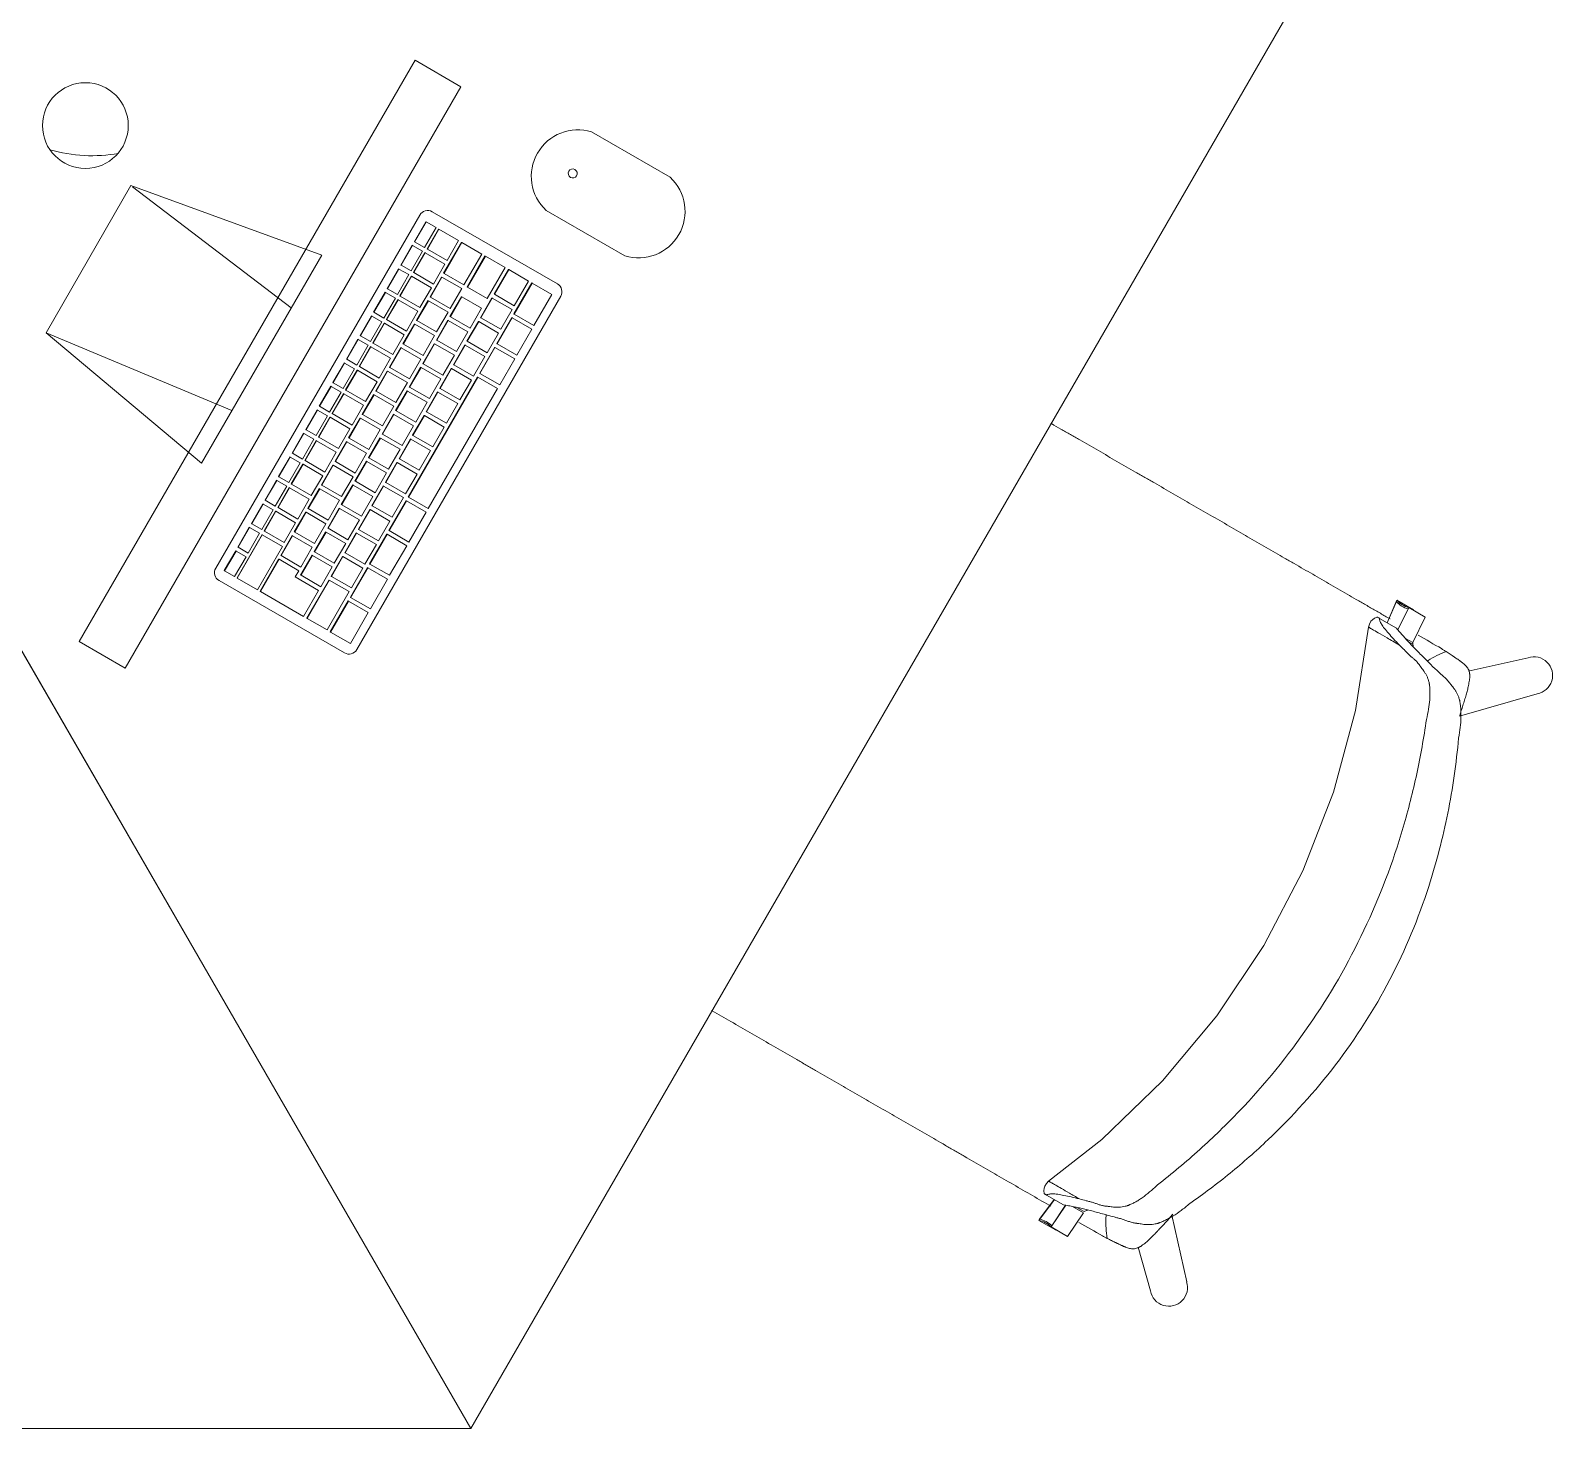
# Model space of a CAD drawing. Header units: millimetres. Extents: x 155927 to 295199, y -4084 to 97293.
# Drawn here: x 176494 to 177559, y 23214 to 24192 of the extents above; entities that cross this region are included whole.
import ezdxf

# ---------------------------------------------------------------- set-up
doc = ezdxf.new("R2010")
doc.units = ezdxf.units.MM
doc.header["$MEASUREMENT"] = 0
doc.layers.add('A-GENM', color=8, linetype='CONTINUOUS', lineweight=9)
doc.layers.add('I-FURN', color=8, linetype='CONTINUOUS', lineweight=9)

msp = doc.modelspace()

# ---------------------------------------------------------------- linework, layer by layer
at = {"layer": 'A-GENM'}
for p, q in [((176941.4, 24089.6), (176886.4, 24121.3)), ((176623.5, 23815.8), (176766.2, 24063.1)), ((176774.9, 24065.4), (176862.5, 24014.9)), ((176854.6, 24066.3), (176909.6, 24034.6)), ((176762.4, 24044.5), (176770.4, 24058.4)), ((176770.6, 24058.3), (176762.6, 24044.4)), ((176769.6, 24040.4), (176777.6, 24054.3)), ((176770.6, 24058.3), (176770.4, 24058.4)), ((176777.6, 24054.3), (176770.6, 24058.3)), ((176771.3, 24039.4), (176779.3, 24053.3)), ((176779.5, 24053.1), (176771.5, 24039.3)), ((176779.5, 24053.1), (176779.3, 24053.3)), ((176793.3, 24045.2), (176779.5, 24053.1)), ((176752.9, 24028.1), (176760.9, 24041.9)), ((176761.1, 24041.8), (176753.1, 24027.9)), ((176760.1, 24024), (176768.1, 24037.8)), ((176761.1, 24041.8), (176760.9, 24041.9)), ((176768.1, 24037.8), (176761.1, 24041.8)), ((176762.6, 24044.4), (176762.4, 24044.5)), ((176762.6, 24044.4), (176769.6, 24040.4)), ((176771.5, 24039.3), (176771.3, 24039.4)), ((176771.5, 24039.3), (176785.3, 24031.3)), ((176782.9, 24022.3), (176795.4, 24043.9)), ((176795.7, 24043.8), (176783.2, 24022.2)), ((176785.3, 24031.3), (176793.3, 24045.2)), ((176795.7, 24043.8), (176795.4, 24043.9)), ((176809.5, 24035.8), (176795.7, 24043.8)), ((176753.1, 24027.9), (176752.9, 24028.1)), ((176753.1, 24027.9), (176760.1, 24024)), ((176761.8, 24023), (176769.8, 24036.8)), ((176770, 24036.7), (176762, 24022.8)), ((176770, 24036.7), (176769.8, 24036.8)), ((176783.8, 24028.7), (176770, 24036.7)), ((176775.8, 24014.8), (176783.8, 24028.7)), ((176797, 24014.2), (176809.5, 24035.8)), ((176799.3, 24012.8), (176811.8, 24034.5)), ((176812.1, 24034.3), (176799.6, 24012.7)), ((176812.1, 24034.3), (176811.8, 24034.5)), ((176825.9, 24026.4), (176812.1, 24034.3)), ((176743.4, 24011.6), (176751.4, 24025.5)), ((176751.6, 24025.3), (176743.6, 24011.5)), ((176750.6, 24007.5), (176758.6, 24021.4)), ((176751.6, 24025.3), (176751.4, 24025.5)), ((176758.6, 24021.4), (176751.6, 24025.3)), ((176752.3, 24006.5), (176760.3, 24020.4)), ((176760.5, 24020.2), (176752.5, 24006.4)), ((176760.5, 24020.2), (176760.3, 24020.4)), ((176774.3, 24012.2), (176760.5, 24020.2)), ((176762, 24022.8), (176761.8, 24023)), ((176762, 24022.8), (176775.8, 24014.8)), ((176773.4, 24005.8), (176781.4, 24019.7)), ((176781.7, 24019.6), (176773.7, 24005.7)), ((176781.7, 24019.6), (176781.4, 24019.7)), ((176795.5, 24011.6), (176781.7, 24019.6)), ((176783.2, 24022.2), (176782.9, 24022.3)), ((176783.2, 24022.2), (176797, 24014.2)), ((176813.4, 24004.7), (176825.9, 24026.4)), ((176818.2, 24007.7), (176828.2, 24025)), ((176828.4, 24024.9), (176818.4, 24007.6)), ((176828.4, 24024.9), (176828.2, 24025)), ((176842.2, 24016.9), (176828.4, 24024.9)), ((176832.2, 23999.6), (176842.2, 24016.9)), ((176864.8, 24006.2), (176722.1, 23758.9)), ((176733.9, 23995.2), (176741.9, 24009)), ((176742.1, 24008.9), (176734.1, 23995)), ((176742.1, 24008.9), (176741.9, 24009)), ((176749.1, 24004.9), (176742.1, 24008.9)), ((176743.6, 24011.5), (176743.4, 24011.6)), ((176743.6, 24011.5), (176750.6, 24007.5)), ((176752.5, 24006.4), (176752.3, 24006.5)), ((176752.5, 24006.4), (176766.3, 23998.4)), ((176766.3, 23998.4), (176774.3, 24012.2)), ((176773.7, 24005.7), (176773.4, 24005.8)), ((176773.7, 24005.7), (176787.5, 23997.7)), ((176787.3, 23992), (176795.3, 24005.9)), ((176787.5, 23997.7), (176795.5, 24011.6)), ((176795.6, 24005.8), (176787.6, 23991.9)), ((176795.6, 24005.8), (176795.3, 24005.9)), ((176809.4, 23997.8), (176795.6, 24005.8)), ((176799.6, 24012.7), (176799.3, 24012.8)), ((176799.6, 24012.7), (176813.4, 24004.7)), ((176818.4, 24007.6), (176818.2, 24007.7)), ((176818.4, 24007.6), (176832.2, 23999.6)), ((176832.1, 23993.9), (176844.6, 24015.6)), ((176844.8, 24015.4), (176832.3, 23993.8)), ((176844.8, 24015.4), (176844.6, 24015.6)), ((176858.6, 24007.4), (176844.8, 24015.4)), ((176846.1, 23985.8), (176858.6, 24007.4)), ((176734.1, 23995), (176733.9, 23995.2)), ((176734.1, 23995), (176741.1, 23991)), ((176741.1, 23991), (176749.1, 24004.9)), ((176742.8, 23990.1), (176750.8, 24003.9)), ((176751, 24003.8), (176743, 23989.9)), ((176751, 24003.8), (176750.8, 24003.9)), ((176764.8, 23995.8), (176751, 24003.8)), ((176756.8, 23981.9), (176764.8, 23995.8)), ((176763.9, 23989.4), (176771.9, 24003.2)), ((176772.2, 24003.1), (176764.2, 23989.2)), ((176772.2, 24003.1), (176771.9, 24003.2)), ((176786, 23995.1), (176772.2, 24003.1)), ((176778, 23981.3), (176786, 23995.1)), ((176801.4, 23983.9), (176809.4, 23997.8)), ((176808.7, 23991.2), (176816.7, 24005.1)), ((176816.9, 24005), (176808.9, 23991.1)), ((176816.9, 24005), (176816.7, 24005.1)), ((176830.8, 23997), (176816.9, 24005)), ((176822.8, 23983.1), (176830.8, 23997)), ((176724.4, 23978.7), (176732.4, 23992.6)), ((176732.6, 23992.4), (176724.6, 23978.6)), ((176731.6, 23974.6), (176739.6, 23988.4)), ((176732.6, 23992.4), (176732.4, 23992.6)), ((176739.6, 23988.4), (176732.6, 23992.4)), ((176733.3, 23973.6), (176741.3, 23987.5)), ((176741.5, 23987.3), (176733.5, 23973.5)), ((176741.5, 23987.3), (176741.3, 23987.5)), ((176755.3, 23979.3), (176741.5, 23987.3)), ((176743, 23989.9), (176742.8, 23990.1)), ((176743, 23989.9), (176756.8, 23981.9)), ((176754.4, 23972.9), (176762.4, 23986.8)), ((176762.7, 23986.7), (176754.7, 23972.8)), ((176762.7, 23986.7), (176762.4, 23986.8)), ((176776.5, 23978.7), (176762.7, 23986.7)), ((176764.2, 23989.2), (176763.9, 23989.4)), ((176764.2, 23989.2), (176778, 23981.3)), ((176777.8, 23975.6), (176785.8, 23989.4)), ((176786.1, 23989.3), (176778.1, 23975.5)), ((176786.1, 23989.3), (176785.8, 23989.4)), ((176799.9, 23981.3), (176786.1, 23989.3)), ((176787.6, 23991.9), (176787.3, 23992)), ((176787.6, 23991.9), (176801.4, 23983.9)), ((176799.2, 23974.8), (176807.2, 23988.6)), ((176807.4, 23988.5), (176799.4, 23974.7)), ((176807.4, 23988.5), (176807.2, 23988.6)), ((176821.3, 23980.5), (176807.4, 23988.5)), ((176808.9, 23991.1), (176808.7, 23991.2)), ((176808.9, 23991.1), (176822.8, 23983.1)), ((176820.1, 23973.1), (176830.6, 23991.3)), ((176830.8, 23991.2), (176820.3, 23973)), ((176830.8, 23991.2), (176830.6, 23991.3)), ((176844.6, 23983.2), (176830.8, 23991.2)), ((176832.3, 23993.8), (176832.1, 23993.9)), ((176832.3, 23993.8), (176846.1, 23985.8)), ((176714.9, 23962.3), (176722.9, 23976.1)), ((176723.1, 23976), (176715.1, 23962.1)), ((176723.1, 23976), (176722.9, 23976.1)), ((176730.1, 23972), (176723.1, 23976)), ((176724.6, 23978.6), (176724.4, 23978.7)), ((176724.6, 23978.6), (176731.6, 23974.6)), ((176733.5, 23973.5), (176733.3, 23973.6)), ((176733.5, 23973.5), (176747.3, 23965.5)), ((176747.3, 23965.5), (176755.3, 23979.3)), ((176768.5, 23964.8), (176776.5, 23978.7)), ((176778.1, 23975.5), (176777.8, 23975.6)), ((176778.1, 23975.5), (176791.9, 23967.5)), ((176791.9, 23967.5), (176799.9, 23981.3)), ((176799.4, 23974.7), (176799.2, 23974.8)), ((176799.4, 23974.7), (176813.3, 23966.7)), ((176813.3, 23966.7), (176821.3, 23980.5)), ((176834.1, 23965), (176844.6, 23983.2)), ((176722.1, 23958.1), (176730.1, 23972)), ((176723.8, 23957.1), (176731.8, 23971)), ((176732, 23970.9), (176724, 23957)), ((176732, 23970.9), (176731.8, 23971)), ((176745.8, 23962.9), (176732, 23970.9)), ((176737.8, 23949), (176745.8, 23962.9)), ((176744.9, 23956.5), (176752.9, 23970.3)), ((176753.2, 23970.2), (176745.2, 23956.3)), ((176753.2, 23970.2), (176752.9, 23970.3)), ((176767, 23962.2), (176753.2, 23970.2)), ((176754.7, 23972.8), (176754.4, 23972.9)), ((176754.7, 23972.8), (176768.5, 23964.8)), ((176768.3, 23959.1), (176776.3, 23973)), ((176776.6, 23972.9), (176768.6, 23959)), ((176776.6, 23972.9), (176776.3, 23973)), ((176790.4, 23964.9), (176776.6, 23972.9)), ((176782.4, 23951), (176790.4, 23964.9)), ((176789.7, 23958.3), (176797.7, 23972.2)), ((176797.9, 23972.1), (176789.9, 23958.2)), ((176797.9, 23972.1), (176797.7, 23972.2)), ((176811.8, 23964.1), (176797.9, 23972.1)), ((176803.8, 23950.2), (176811.8, 23964.1)), ((176808.1, 23952.3), (176818.6, 23970.5)), ((176818.8, 23970.4), (176808.3, 23952.2)), ((176818.8, 23970.4), (176818.6, 23970.5)), ((176832.6, 23962.4), (176818.8, 23970.4)), ((176820.3, 23973), (176820.1, 23973.1)), ((176820.3, 23973), (176834.1, 23965)), ((176705.4, 23945.8), (176713.4, 23959.7)), ((176713.6, 23959.5), (176705.6, 23945.7)), ((176712.6, 23941.7), (176720.6, 23955.5)), ((176713.6, 23959.5), (176713.4, 23959.7)), ((176720.6, 23955.5), (176713.6, 23959.5)), ((176714.3, 23940.7), (176722.3, 23954.5)), ((176722.5, 23954.4), (176714.5, 23940.5)), ((176715.1, 23962.1), (176714.9, 23962.3)), ((176715.1, 23962.1), (176722.1, 23958.1)), ((176722.5, 23954.4), (176722.3, 23954.5)), ((176736.3, 23946.4), (176722.5, 23954.4)), ((176724, 23957), (176723.8, 23957.1)), ((176724, 23957), (176737.8, 23949)), ((176735.4, 23940), (176743.4, 23953.9)), ((176743.7, 23953.7), (176735.7, 23939.9)), ((176743.7, 23953.7), (176743.4, 23953.9)), ((176757.5, 23945.8), (176743.7, 23953.7)), ((176745.2, 23956.3), (176744.9, 23956.5)), ((176745.2, 23956.3), (176759, 23948.4)), ((176758.8, 23942.7), (176766.8, 23956.5)), ((176759, 23948.4), (176767, 23962.2)), ((176767.1, 23956.4), (176759.1, 23942.5)), ((176767.1, 23956.4), (176766.8, 23956.5)), ((176780.9, 23948.4), (176767.1, 23956.4)), ((176768.6, 23959), (176768.3, 23959.1)), ((176768.6, 23959), (176782.4, 23951)), ((176780.2, 23941.9), (176788.2, 23955.7)), ((176788.4, 23955.6), (176780.4, 23941.7)), ((176788.4, 23955.6), (176788.2, 23955.7)), ((176802.3, 23947.6), (176788.4, 23955.6)), ((176789.9, 23958.2), (176789.7, 23958.3)), ((176789.9, 23958.2), (176803.8, 23950.2)), ((176808.3, 23952.2), (176808.1, 23952.3)), ((176808.3, 23952.2), (176822.1, 23944.2)), ((176822.1, 23944.2), (176832.6, 23962.4)), ((176695.9, 23929.4), (176703.9, 23943.2)), ((176704.1, 23943.1), (176696.1, 23929.2)), ((176704.1, 23943.1), (176703.9, 23943.2)), ((176711.1, 23939.1), (176704.1, 23943.1)), ((176705.6, 23945.7), (176705.4, 23945.8)), ((176705.6, 23945.7), (176712.6, 23941.7)), ((176728.3, 23932.6), (176736.3, 23946.4)), ((176749.5, 23931.9), (176757.5, 23945.8)), ((176758.1, 23865.7), (176806.6, 23949.7)), ((176806.8, 23949.6), (176758.3, 23865.6)), ((176759.1, 23942.5), (176758.8, 23942.7)), ((176759.1, 23942.5), (176772.9, 23934.6)), ((176772.1, 23857.6), (176820.6, 23941.6)), ((176772.9, 23934.6), (176780.9, 23948.4)), ((176780.4, 23941.7), (176780.2, 23941.9)), ((176780.4, 23941.7), (176794.3, 23933.8)), ((176794.3, 23933.8), (176802.3, 23947.6)), ((176806.8, 23949.6), (176806.6, 23949.7)), ((176820.6, 23941.6), (176806.8, 23949.6)), ((176703.1, 23925.2), (176711.1, 23939.1)), ((176704.8, 23924.2), (176712.8, 23938.1)), ((176713, 23938), (176705, 23924.1)), ((176713, 23938), (176712.8, 23938.1)), ((176726.8, 23930), (176713, 23938)), ((176714.5, 23940.5), (176714.3, 23940.7)), ((176714.5, 23940.5), (176728.3, 23932.6)), ((176725.9, 23923.6), (176733.9, 23937.4)), ((176734.2, 23937.3), (176726.2, 23923.4)), ((176734.2, 23937.3), (176733.9, 23937.4)), ((176748, 23929.3), (176734.2, 23937.3)), ((176735.7, 23939.9), (176735.4, 23940)), ((176735.7, 23939.9), (176749.5, 23931.9)), ((176749.3, 23926.2), (176757.3, 23940.1)), ((176757.6, 23939.9), (176749.6, 23926.1)), ((176757.6, 23939.9), (176757.3, 23940.1)), ((176771.4, 23932), (176757.6, 23939.9)), ((176763.4, 23918.1), (176771.4, 23932)), ((176770.7, 23925.4), (176778.7, 23939.3)), ((176778.9, 23939.1), (176770.9, 23925.3)), ((176778.9, 23939.1), (176778.7, 23939.3)), ((176792.8, 23931.2), (176778.9, 23939.1)), ((176784.8, 23917.3), (176792.8, 23931.2)), ((176686.4, 23912.9), (176694.4, 23926.8)), ((176694.6, 23926.6), (176686.6, 23912.8)), ((176693.6, 23908.8), (176701.6, 23922.6)), ((176694.6, 23926.6), (176694.4, 23926.8)), ((176701.6, 23922.6), (176694.6, 23926.6)), ((176695.3, 23907.8), (176703.3, 23921.6)), ((176703.5, 23921.5), (176695.5, 23907.6)), ((176696.1, 23929.2), (176695.9, 23929.4)), ((176696.1, 23929.2), (176703.1, 23925.2)), ((176703.5, 23921.5), (176703.3, 23921.6)), ((176717.3, 23913.5), (176703.5, 23921.5)), ((176705, 23924.1), (176704.8, 23924.2)), ((176705, 23924.1), (176718.8, 23916.1)), ((176716.4, 23907.1), (176724.4, 23921)), ((176724.7, 23920.8), (176716.7, 23907)), ((176718.8, 23916.1), (176726.8, 23930)), ((176724.7, 23920.8), (176724.4, 23921)), ((176738.5, 23912.9), (176724.7, 23920.8)), ((176726.2, 23923.4), (176725.9, 23923.6)), ((176726.2, 23923.4), (176740, 23915.5)), ((176739.8, 23909.8), (176747.8, 23923.6)), ((176740, 23915.5), (176748, 23929.3)), ((176748.1, 23923.5), (176740.1, 23909.6)), ((176748.1, 23923.5), (176747.8, 23923.6)), ((176761.9, 23915.5), (176748.1, 23923.5)), ((176749.6, 23926.1), (176749.3, 23926.2)), ((176749.6, 23926.1), (176763.4, 23918.1)), ((176761.2, 23909), (176769.2, 23922.8)), ((176769.4, 23922.7), (176761.4, 23908.8)), ((176769.4, 23922.7), (176769.2, 23922.8)), ((176783.3, 23914.7), (176769.4, 23922.7)), ((176770.9, 23925.3), (176770.7, 23925.4)), ((176770.9, 23925.3), (176784.8, 23917.3)), ((176676.9, 23896.4), (176684.9, 23910.3)), ((176685.1, 23910.2), (176677.1, 23896.3)), ((176685.1, 23910.2), (176684.9, 23910.3)), ((176692.1, 23906.2), (176685.1, 23910.2)), ((176686.6, 23912.8), (176686.4, 23912.9)), ((176686.6, 23912.8), (176693.6, 23908.8)), ((176709.3, 23899.7), (176717.3, 23913.5)), ((176730.5, 23899), (176738.5, 23912.9)), ((176740.1, 23909.6), (176739.8, 23909.8)), ((176740.1, 23909.6), (176753.9, 23901.7)), ((176753.9, 23901.7), (176761.9, 23915.5)), ((176775.3, 23900.9), (176783.3, 23914.7)), ((176684.1, 23892.3), (176692.1, 23906.2)), ((176685.8, 23891.3), (176693.8, 23905.2)), ((176694, 23905), (176686, 23891.2)), ((176694, 23905), (176693.8, 23905.2)), ((176707.8, 23897.1), (176694, 23905)), ((176695.5, 23907.6), (176695.3, 23907.8)), ((176695.5, 23907.6), (176709.3, 23899.7)), ((176706.9, 23890.7), (176714.9, 23904.5)), ((176715.2, 23904.4), (176707.2, 23890.5)), ((176715.2, 23904.4), (176714.9, 23904.5)), ((176729, 23896.4), (176715.2, 23904.4)), ((176716.7, 23907), (176716.4, 23907.1)), ((176716.7, 23907), (176730.5, 23899)), ((176730.3, 23893.3), (176738.3, 23907.2)), ((176738.6, 23907), (176730.6, 23893.2)), ((176738.6, 23907), (176738.3, 23907.2)), ((176752.4, 23899.1), (176738.6, 23907)), ((176744.4, 23885.2), (176752.4, 23899.1)), ((176751.7, 23892.5), (176759.7, 23906.4)), ((176759.9, 23906.2), (176751.9, 23892.4)), ((176759.9, 23906.2), (176759.7, 23906.4)), ((176773.8, 23898.3), (176759.9, 23906.2)), ((176761.4, 23908.8), (176761.2, 23909)), ((176761.4, 23908.8), (176775.3, 23900.9)), ((176667.4, 23880), (176675.4, 23893.8)), ((176675.6, 23893.7), (176667.6, 23879.9)), ((176674.6, 23875.9), (176682.6, 23889.7)), ((176675.6, 23893.7), (176675.4, 23893.8)), ((176682.6, 23889.7), (176675.6, 23893.7)), ((176676.3, 23874.9), (176684.3, 23888.7)), ((176684.5, 23888.6), (176676.5, 23874.7)), ((176677.1, 23896.3), (176676.9, 23896.4)), ((176677.1, 23896.3), (176684.1, 23892.3)), ((176684.5, 23888.6), (176684.3, 23888.7)), ((176698.3, 23880.6), (176684.5, 23888.6)), ((176686, 23891.2), (176685.8, 23891.3)), ((176686, 23891.2), (176699.8, 23883.2)), ((176697.4, 23874.2), (176705.4, 23888.1)), ((176699.8, 23883.2), (176707.8, 23897.1)), ((176705.7, 23887.9), (176705.4, 23888.1)), ((176707.2, 23890.5), (176706.9, 23890.7)), ((176707.2, 23890.5), (176721, 23882.5)), ((176720.8, 23876.9), (176728.8, 23890.7)), ((176721, 23882.5), (176729, 23896.4)), ((176729.1, 23890.6), (176721.1, 23876.7)), ((176729.1, 23890.6), (176728.8, 23890.7)), ((176742.9, 23882.6), (176729.1, 23890.6)), ((176730.6, 23893.2), (176730.3, 23893.3)), ((176730.6, 23893.2), (176744.4, 23885.2)), ((176742.2, 23876.1), (176750.2, 23889.9)), ((176750.4, 23889.8), (176742.4, 23875.9)), ((176750.4, 23889.8), (176750.2, 23889.9)), ((176764.3, 23881.8), (176750.4, 23889.8)), ((176751.9, 23892.4), (176751.7, 23892.5)), ((176751.9, 23892.4), (176765.8, 23884.4)), ((176765.8, 23884.4), (176773.8, 23898.3)), ((176667.6, 23879.9), (176667.4, 23880)), ((176667.6, 23879.9), (176674.6, 23875.9)), ((176690.3, 23866.8), (176698.3, 23880.6)), ((176705.7, 23887.9), (176697.7, 23874.1)), ((176719.5, 23879.9), (176705.7, 23887.9)), ((176711.5, 23866.1), (176719.5, 23879.9)), ((176734.9, 23868.7), (176742.9, 23882.6)), ((176756.3, 23867.9), (176764.3, 23881.8)), ((176657.9, 23863.5), (176665.9, 23877.4)), ((176666.1, 23877.3), (176658.1, 23863.4)), ((176665.1, 23859.4), (176673.1, 23873.3)), ((176666.1, 23877.3), (176665.9, 23877.4)), ((176673.1, 23873.3), (176666.1, 23877.3)), ((176666.8, 23858.4), (176674.8, 23872.3)), ((176675, 23872.1), (176667, 23858.3)), ((176675, 23872.1), (176674.8, 23872.3)), ((176688.8, 23864.2), (176675, 23872.1)), ((176676.5, 23874.7), (176676.3, 23874.9)), ((176676.5, 23874.7), (176690.3, 23866.8)), ((176687.9, 23857.8), (176695.9, 23871.6)), ((176696.2, 23871.5), (176688.2, 23857.6)), ((176696.2, 23871.5), (176695.9, 23871.6)), ((176710, 23863.5), (176696.2, 23871.5)), ((176697.7, 23874.1), (176697.4, 23874.2)), ((176697.7, 23874.1), (176711.5, 23866.1)), ((176711.3, 23860.4), (176719.3, 23874.3)), ((176719.6, 23874.1), (176711.6, 23860.3)), ((176719.6, 23874.1), (176719.3, 23874.3)), ((176733.4, 23866.1), (176719.6, 23874.1)), ((176721.1, 23876.7), (176720.8, 23876.9)), ((176721.1, 23876.7), (176734.9, 23868.7)), ((176732.7, 23859.6), (176740.7, 23873.5)), ((176740.9, 23873.3), (176732.9, 23859.5)), ((176740.9, 23873.3), (176740.7, 23873.5)), ((176754.8, 23865.3), (176740.9, 23873.3)), ((176742.4, 23875.9), (176742.2, 23876.1)), ((176742.4, 23875.9), (176756.3, 23867.9)), ((176648.4, 23847.1), (176656.4, 23860.9)), ((176656.6, 23860.8), (176648.6, 23846.9)), ((176655.6, 23843), (176663.6, 23856.8)), ((176656.6, 23860.8), (176656.4, 23860.9)), ((176663.6, 23856.8), (176656.6, 23860.8)), ((176658.1, 23863.4), (176657.9, 23863.5)), ((176658.1, 23863.4), (176665.1, 23859.4)), ((176667, 23858.3), (176666.8, 23858.4)), ((176667, 23858.3), (176680.8, 23850.3)), ((176680.8, 23850.3), (176688.8, 23864.2)), ((176688.2, 23857.6), (176687.9, 23857.8)), ((176688.2, 23857.6), (176702, 23849.6)), ((176701.8, 23844), (176709.8, 23857.8)), ((176702, 23849.6), (176710, 23863.5)), ((176710.1, 23857.7), (176702.1, 23843.8)), ((176710.1, 23857.7), (176709.8, 23857.8)), ((176723.9, 23849.7), (176710.1, 23857.7)), ((176711.6, 23860.3), (176711.3, 23860.4)), ((176711.6, 23860.3), (176725.4, 23852.3)), ((176723.2, 23843.2), (176731.2, 23857)), ((176731.4, 23856.9), (176723.4, 23843)), ((176725.4, 23852.3), (176733.4, 23866.1)), ((176731.4, 23856.9), (176731.2, 23857)), ((176745.3, 23848.9), (176731.4, 23856.9)), ((176732.9, 23859.5), (176732.7, 23859.6)), ((176732.9, 23859.5), (176746.8, 23851.5)), ((176744.6, 23842.3), (176756.6, 23863.1)), ((176756.8, 23863), (176744.8, 23842.2)), ((176746.8, 23851.5), (176754.8, 23865.3)), ((176756.8, 23863), (176756.6, 23863.1)), ((176770.6, 23855), (176756.8, 23863)), ((176758.3, 23865.6), (176758.1, 23865.7)), ((176758.3, 23865.6), (176772.1, 23857.6)), ((176648.6, 23846.9), (176648.4, 23847.1)), ((176648.6, 23846.9), (176655.6, 23843)), ((176657.3, 23842), (176665.3, 23855.8)), ((176665.5, 23855.7), (176657.5, 23841.8)), ((176665.5, 23855.7), (176665.3, 23855.8)), ((176679.3, 23847.7), (176665.5, 23855.7)), ((176671.3, 23833.8), (176679.3, 23847.7)), ((176678.4, 23841.3), (176686.4, 23855.2)), ((176686.7, 23855), (176678.7, 23841.2)), ((176686.7, 23855), (176686.4, 23855.2)), ((176700.5, 23847), (176686.7, 23855)), ((176692.5, 23833.2), (176700.5, 23847)), ((176715.9, 23835.8), (176723.9, 23849.7)), ((176737.3, 23835), (176745.3, 23848.9)), ((176758.6, 23834.2), (176770.6, 23855)), ((176638.3, 23809.1), (176655.8, 23839.4)), ((176656, 23839.2), (176638.5, 23808.9)), ((176638.9, 23830.6), (176646.9, 23844.5)), ((176647.1, 23844.3), (176639.1, 23830.5)), ((176646.1, 23826.5), (176654.1, 23840.4)), ((176647.1, 23844.3), (176646.9, 23844.5)), ((176654.1, 23840.4), (176647.1, 23844.3)), ((176656, 23839.2), (176655.8, 23839.4)), ((176670.1, 23831.1), (176656, 23839.2)), ((176657.5, 23841.8), (176657.3, 23842)), ((176657.5, 23841.8), (176671.3, 23833.8)), ((176668.9, 23824.8), (176676.9, 23838.7)), ((176677.2, 23838.6), (176669.2, 23824.7)), ((176677.2, 23838.6), (176676.9, 23838.7)), ((176691, 23830.6), (176677.2, 23838.6)), ((176678.7, 23841.2), (176678.4, 23841.3)), ((176678.7, 23841.2), (176692.5, 23833.2)), ((176692.3, 23827.5), (176700.3, 23841.4)), ((176700.6, 23841.2), (176692.6, 23827.4)), ((176700.6, 23841.2), (176700.3, 23841.4)), ((176714.4, 23833.2), (176700.6, 23841.2)), ((176702.1, 23843.8), (176701.8, 23844)), ((176702.1, 23843.8), (176715.9, 23835.8)), ((176713.7, 23826.7), (176721.7, 23840.6)), ((176721.9, 23840.4), (176713.9, 23826.6)), ((176721.9, 23840.4), (176721.7, 23840.6)), ((176735.8, 23832.4), (176721.9, 23840.4)), ((176723.4, 23843), (176723.2, 23843.2)), ((176723.4, 23843), (176737.3, 23835)), ((176731.1, 23819), (176743.1, 23839.8)), ((176743.3, 23839.6), (176731.3, 23818.8)), ((176743.3, 23839.6), (176743.1, 23839.8)), ((176757.1, 23831.6), (176743.3, 23839.6)), ((176744.8, 23842.2), (176744.6, 23842.3)), ((176744.8, 23842.2), (176758.6, 23834.2)), ((176629.4, 23814.2), (176637.4, 23828)), ((176637.6, 23827.9), (176629.6, 23814)), ((176637.6, 23827.9), (176637.4, 23828)), ((176644.6, 23823.9), (176637.6, 23827.9)), ((176639.1, 23830.5), (176638.9, 23830.6)), ((176639.1, 23830.5), (176646.1, 23826.5)), ((176652.6, 23800.8), (176670.1, 23831.1)), ((176669.2, 23824.7), (176668.9, 23824.8)), ((176669.2, 23824.7), (176683, 23816.7)), ((176682.8, 23811), (176690.8, 23824.9)), ((176683, 23816.7), (176691, 23830.6)), ((176691.1, 23824.8), (176683.1, 23810.9)), ((176691.1, 23824.8), (176690.8, 23824.9)), ((176704.9, 23816.8), (176691.1, 23824.8)), ((176692.6, 23827.4), (176692.3, 23827.5)), ((176692.6, 23827.4), (176706.4, 23819.4)), ((176706.4, 23819.4), (176714.4, 23833.2)), ((176713.9, 23826.6), (176713.7, 23826.7)), ((176713.9, 23826.6), (176727.8, 23818.6)), ((176727.8, 23818.6), (176735.8, 23832.4)), ((176745.1, 23810.9), (176757.1, 23831.6)), ((176629.6, 23814), (176629.4, 23814.2)), ((176629.6, 23814), (176636.6, 23810)), ((176636.6, 23810), (176644.6, 23823.9)), ((176654.4, 23799.7), (176667.4, 23822.2)), ((176667.7, 23822.1), (176654.7, 23799.6)), ((176667.7, 23822.1), (176667.4, 23822.2)), ((176681.5, 23814.1), (176667.7, 23822.1)), ((176679, 23809.8), (176681.5, 23814.1)), ((176696.9, 23802.9), (176704.9, 23816.8)), ((176704.2, 23810.2), (176712.2, 23824.1)), ((176712.4, 23824), (176704.4, 23810.1)), ((176712.4, 23824), (176712.2, 23824.1)), ((176726.3, 23816), (176712.4, 23824)), ((176717.6, 23795.6), (176729.6, 23816.4)), ((176729.8, 23816.2), (176717.8, 23795.4)), ((176718.3, 23802.1), (176726.3, 23816)), ((176729.8, 23816.2), (176729.6, 23816.4)), ((176743.6, 23808.3), (176729.8, 23816.2)), ((176731.3, 23818.8), (176731.1, 23819)), ((176731.3, 23818.8), (176745.1, 23810.9)), ((176713.4, 23756.6), (176625.8, 23807.2)), ((176638.5, 23808.9), (176638.3, 23809.1)), ((176638.5, 23808.9), (176652.6, 23800.8)), ((176695.4, 23800.3), (176679, 23809.8)), ((176683.1, 23810.9), (176682.8, 23811)), ((176683.1, 23810.9), (176696.9, 23802.9)), ((176687.2, 23780.8), (176702.7, 23807.6)), ((176702.9, 23807.5), (176687.4, 23780.7)), ((176702.9, 23807.5), (176702.7, 23807.6)), ((176716.8, 23799.5), (176702.9, 23807.5)), ((176704.4, 23810.1), (176704.2, 23810.2)), ((176704.4, 23810.1), (176718.3, 23802.1)), ((176731.6, 23787.5), (176743.6, 23808.3)), ((176654.7, 23799.6), (176654.4, 23799.7)), ((176654.7, 23799.6), (176684.9, 23782.1)), ((176684.9, 23782.1), (176695.4, 23800.3)), ((176701.3, 23772.7), (176716.8, 23799.5)), ((176703.6, 23771.3), (176716.1, 23793)), ((176716.3, 23792.8), (176703.8, 23771.2)), ((176716.3, 23792.8), (176716.1, 23793)), ((176730.1, 23784.9), (176716.3, 23792.8)), ((176717.8, 23795.4), (176717.6, 23795.6)), ((176717.8, 23795.4), (176731.6, 23787.5)), ((176717.6, 23763.2), (176730.1, 23784.9)), ((176687.4, 23780.7), (176687.2, 23780.8)), ((176687.4, 23780.7), (176701.3, 23772.7)), ((176703.8, 23771.2), (176703.6, 23771.3)), ((176703.8, 23771.2), (176717.6, 23763.2))]:
    msp.add_line(p, q, dxfattribs=at)
for centre, radius, start, end in [((176876.7, 24090.2), 32.5, 72.6804, 227.3196), ((176873.2, 24092.2), 3.16, 60, 240), ((176873.2, 24092.2), 3.16, 240, 60), ((176919.3, 24065.6), 32.5, 252.6804, 47.3196), ((176771.7, 24059.9), 6.35, 60, 150), ((176859.3, 24009.4), 6.35, 330, 60), ((176628.9, 23812.7), 6.35, 150, 240), ((176716.6, 23762.1), 6.35, 240, 330)]:
    msp.add_arc(centre, radius, start, end, dxfattribs=at)
at = {"layer": 'I-FURN'}
for p, q in [((176801.8, 23213.7), (177376.8, 24209.6)), ((176801.8, 23213.7), (176246.8, 24175)), ((176246.8, 24175), (176801.8, 23213.7)), ((176527.9, 23764.5), (176762.9, 24171.5)), ((176762.9, 24171.5), (176795, 24152.9)), ((176795, 24152.9), (176560, 23746)), ((176564.1, 24083.7), (176504.7, 23980.6)), ((176697.6, 24035.1), (176564.1, 24083.7)), ((176676.3, 23998.2), (176565.2, 24082.8)), ((176613.4, 23889.3), (176697.6, 24035.1)), ((176634.7, 23926.2), (176504.7, 23980.6)), ((176504.7, 23980.6), (176613.4, 23889.3)), ((177449.9, 23793.5), (177443.1, 23777.6)), ((177449.5, 23792.6), (177443.1, 23777.6)), ((177461.5, 23786.8), (177449.9, 23793.5)), ((177436, 23781.7), (177434.2, 23780.9)), ((177450.6, 23772.7), (177458.2, 23788.3)), ((177458.2, 23788.3), (177469.7, 23781.7)), ((177469.7, 23781.7), (177461, 23763.8)), ((177430, 23774.6), (177420.9, 23716.2)), ((177430.6, 23776.7), (177430, 23774.6)), ((177431.7, 23778.7), (177430.6, 23776.7)), ((177432.7, 23779.8), (177431.7, 23778.7)), ((177434.2, 23780.9), (177432.7, 23779.8)), ((177437.7, 23780.7), (177449.6, 23773.9)), ((176527.9, 23764.5), (176560, 23746)), ((177461, 23763.8), (177455.9, 23766.7)), ((177460.5, 23762.9), (177457.9, 23764.4)), ((177541.6, 23753.2), (177499.8, 23743.9)), ((177493.6, 23712.4), (177548.1, 23727.9)), ((177420.9, 23716.2), (177405.5, 23659.2)), ((177405.5, 23659.2), (177384, 23604.1)), ((177384, 23604.1), (177356.7, 23551.7)), ((177356.7, 23551.7), (177323.8, 23502.5)), ((177323.8, 23502.5), (177285.9, 23457.1)), ((177285.9, 23457.1), (177243.3, 23416.1)), ((177243.3, 23416.1), (177206.2, 23386.8)), ((177202.8, 23380), (177203, 23381.9)), ((177203, 23378.2), (177202.8, 23380)), ((177203, 23381.9), (177203.5, 23383.4)), ((177203.5, 23383.4), (177204.6, 23385.3)), ((177204.6, 23385.3), (177206.2, 23386.8)), ((177204.8, 23377.1), (177216.6, 23370.3)), ((177210.3, 23373.9), (177199.3, 23359.3)), ((177210.1, 23374), (177199.8, 23360.2)), ((177207.9, 23354.8), (177218.2, 23370)), ((177208.4, 23355.6), (177218.1, 23370)), ((177222.9, 23369.1), (177230.6, 23364.6)), ((177225.9, 23368.4), (177231, 23365.5)), ((177199.3, 23359.3), (177210.9, 23352.7)), ((177230.6, 23364.6), (177219.5, 23348.1)), ((177302.8, 23316.4), (177292.4, 23363)), ((177219.5, 23348.1), (177207.9, 23354.8)), ((177268.8, 23340.6), (177277.5, 23310)), ((175651.8, 23213.7), (176801.8, 23213.7))]:
    msp.add_line(p, q, dxfattribs=at)
for centre, radius, start, end in [((176532.2, 24125.7), 30, 0, 180), ((176532.2, 24125.7), 30, 180, 0), ((176536.8, 24209.6), 105, 253.6919, 280.2469), ((177545.7, 23740.8), 13.1, 280.4176, 108.0338), ((177290.3, 23312.4), 13.1, 190.3941, 18.0104)]:
    msp.add_arc(centre, radius, start, end, dxfattribs=at)
for centre, start_param, end_param in [((177462.4, 23804.2), 5.960696, 6.540192), ((177462.9, 23805.1), 5.960696, 6.540192), ((177195.7, 23342.4), 2.884586, 3.464082), ((177196.2, 23343.2), 2.884586, 3.464082), ((177207.3, 23335.7), 3.380441, 3.464082)]:
    msp.add_ellipse(centre, major_axis=(-8.7, -15.1), ratio=0.978487, start_param=start_param, end_param=end_param, dxfattribs=at)
for points, knots in [([(177207.7, 23917.4), (177207.9, 23917.3), (177210.3, 23915.9), (177214.8, 23913.3), (177221.4, 23909.5), (177228, 23905.7), (177236.7, 23900.7), (177247.5, 23894.4), (177258.3, 23888.2), (177267, 23883.2), (177273.6, 23879.4), (177280.2, 23875.6), (177288.9, 23870.5), (177299.8, 23864.3), (177312.7, 23856.8), (177325.9, 23849.2), (177339, 23841.6), (177351.9, 23834.2), (177362.7, 23828), (177371.3, 23822.9), (177377.9, 23819.1), (177384.5, 23815.3), (177393.1, 23810.4), (177403.7, 23804.3), (177414.4, 23798.1), (177423.1, 23793), (177429.8, 23789.2), (177436.6, 23785.3), (177441.7, 23782.3), (177444.5, 23780.7), (177445.1, 23780.4)], [-0.7515277, -0.7515277, -0.7515277, -0.7515277, -0.75, -0.7321429, -0.7142857, -0.6964286, -0.6785714, -0.6428571, -0.6071429, -0.5892857, -0.5714286, -0.5535714, -0.5357143, -0.5, -0.4642857, -0.4285714, -0.3928571, -0.3571429, -0.3214286, -0.3035714, -0.2857143, -0.2678571, -0.25, -0.2142857, -0.1785714, -0.1607143, -0.1428571, -0.125, -0.1071429, -0.1022726, -0.1022726, -0.1022726, -0.1022726]), ([(177430, 23774.6), (177430, 23774.6), (177430.2, 23774.6), (177430.6, 23774.3), (177431.4, 23773.8), (177433.1, 23772.8), (177436.5, 23770.9), (177442.7, 23767.3), (177448.4, 23764), (177451.6, 23762.1)], [0.3374293, 0.3374293, 0.3374293, 0.3374293, 0.3888889, 0.4444444, 0.5138889, 0.5833333, 0.7222222, 0.8611111, 1, 1, 1, 1]), ([(177470.5, 23710), (177471.1, 23712.5), (177472.1, 23717.3), (177472.8, 23722.7), (177473, 23726.7), (177473, 23729.6), (177472.9, 23731.8), (177472.8, 23733.3), (177472.7, 23734.1), (177472.6, 23734.7), (177472.5, 23735.3), (177472.3, 23736.1), (177472, 23737.4), (177471.4, 23739.1), (177470.5, 23741), (177469.5, 23742.7), (177468.5, 23744.3), (177467.4, 23745.7), (177466.5, 23746.8), (177466, 23747.6), (177465.7, 23748), (177465.5, 23748.4), (177465.2, 23748.7), (177464.9, 23749.1), (177464.4, 23749.7), (177463.7, 23750.5), (177462.9, 23751.4), (177461.7, 23752.4), (177460.6, 23753.3), (177459.4, 23754.3), (177458.6, 23755.1), (177457.7, 23756), (177456.5, 23757.2), (177454.5, 23759.2), (177452.8, 23761), (177451.6, 23762.1)], [0, 0, 0, 0, 0.0625, 0.125, 0.15625, 0.1875, 0.21875, 0.234375, 0.242188, 0.25, 0.257812, 0.265625, 0.28125, 0.3125, 0.34375, 0.375, 0.40625, 0.4375, 0.46875, 0.484375, 0.492188, 0.5, 0.507812, 0.515625, 0.53125, 0.5625, 0.59375, 0.625, 0.6875, 0.71875, 0.75, 0.78125, 0.8125, 0.875, 1, 1, 1, 1]), ([(177454.5, 23768.2), (177455.8, 23766.7), (177458.1, 23764.1), (177461.7, 23760.4), (177464.7, 23757.4), (177467.8, 23754.2), (177471.1, 23751), (177474, 23748), (177476.5, 23745.6), (177478.1, 23744), (177479.4, 23742.8), (177480.7, 23741.7), (177482, 23740.6), (177483.3, 23739.4), (177484.3, 23738.5), (177485.2, 23737.6), (177485.7, 23736.9), (177486.1, 23736.5), (177486.3, 23736.1), (177486.6, 23735.8), (177486.9, 23735.4), (177487.5, 23734.6), (177488.4, 23733.5), (177489.5, 23732.1), (177490.6, 23730.6), (177491.6, 23728.9), (177492.5, 23727.1), (177493.2, 23725.4), (177493.6, 23724), (177493.8, 23723.3), (177493.9, 23722.7), (177494, 23722), (177494.1, 23721.2), (177494.4, 23719.7), (177494.6, 23717.4), (177494.7, 23714.4), (177494.7, 23710.3), (177494.3, 23704.6), (177493.5, 23699.6), (177493, 23697)], [0, 0, 0, 0, 0.142857, 0.214286, 0.285714, 0.357143, 0.428571, 0.5, 0.535714, 0.571429, 0.589286, 0.607143, 0.642857, 0.660714, 0.678571, 0.696429, 0.705357, 0.709821, 0.714286, 0.71875, 0.723214, 0.732143, 0.75, 0.767857, 0.785714, 0.803571, 0.821429, 0.839286, 0.848214, 0.852679, 0.857143, 0.861607, 0.866071, 0.875, 0.892857, 0.910714, 0.928571, 0.964286, 1, 1, 1, 1]), ([(177461.2, 23761), (177461.2, 23761.5), (177461.1, 23762.4), (177461, 23763.3), (177460.9, 23763.8)], [-0.5281276, -0.5281276, -0.5281276, -0.5281276, -0.3333333, -0.1258677, -0.1258677, -0.1258677, -0.1258677]), ([(177484.3, 23757.5), (177482, 23756.6), (177477.7, 23754.8), (177473.6, 23752.5), (177471.7, 23751.3), (177471.6, 23751.2)], [0, 0, 0, 0, 0.02777778, 0.05555556, 0.05645862, 0.05645862, 0.05645862, 0.05645862]), ([(177484.3, 23757.5), (177485.2, 23756.9), (177486.6, 23756), (177488.3, 23754.9), (177489.2, 23754.3), (177489.9, 23753.8), (177490.5, 23753.4), (177491.4, 23752.8), (177492.4, 23752.1), (177493.4, 23751.4), (177494.1, 23750.9), (177494.5, 23750.6), (177494.8, 23750.3), (177495.2, 23750.1), (177495.6, 23749.8), (177496.3, 23749.2), (177497.2, 23748.4), (177498.2, 23747.5), (177499, 23746.5), (177499.8, 23745.3), (177500.4, 23744), (177500.7, 23742.7), (177500.8, 23741.6), (177500.8, 23740.8), (177500.8, 23740), (177500.8, 23738.9), (177500.6, 23737.4), (177500.3, 23735.7), (177500, 23733.8), (177499.6, 23732.1), (177499.2, 23730.5), (177498.7, 23728.9), (177498.3, 23727.2), (177497.8, 23725.4), (177497, 23723), (177495.7, 23718.6), (177494.5, 23715), (177493.8, 23712.7)], [0, 0, 0, 0, 0.0625, 0.09375, 0.109375, 0.125, 0.140625, 0.15625, 0.1875, 0.21875, 0.234375, 0.242188, 0.25, 0.257812, 0.265625, 0.28125, 0.3125, 0.34375, 0.375, 0.40625, 0.4375, 0.46875, 0.484375, 0.5, 0.515625, 0.53125, 0.5625, 0.59375, 0.625, 0.65625, 0.6875, 0.71875, 0.75, 0.78125, 0.8125, 0.875, 1, 1, 1, 1]), ([(177282.3, 23384.2), (177292.5, 23392.1), (177312.2, 23408.6), (177349.2, 23444.5), (177390, 23494.5), (177428.7, 23561.6), (177451.6, 23621.9), (177464.2, 23671.9), (177468.7, 23697.2), (177470.5, 23710)], [-1, -1, -1, -1, -0.9, -0.8, -0.6, -0.4, -0.2, -0.1, 0, 0, 0, 0]), ([(177493, 23697), (177491.5, 23679.3), (177486.4, 23644.3), (177471.7, 23587.1), (177446.8, 23527), (177408.5, 23467.1), (177368.8, 23423.3), (177333.4, 23392.1), (177314.6, 23377.9), (177304.9, 23371.1)], [-1, -1, -1, -1, -0.863636, -0.727273, -0.545455, -0.363636, -0.181818, -0.090909, 0, 0, 0, 0]), ([(177207.7, 23369.3), (177207.3, 23369.6), (177202.5, 23372.3), (177193.2, 23377.7), (177179.8, 23385.4), (177166.8, 23393), (177156, 23399.2), (177147.2, 23404.2), (177140.6, 23408.1), (177133.9, 23411.9), (177125.2, 23417), (177114.4, 23423.2), (177103.6, 23429.4), (177095, 23434.4), (177088.4, 23438.2), (177081.9, 23442), (177073.2, 23447), (177062.6, 23453.1), (177051.8, 23459.3), (177043.2, 23464.3), (177036.6, 23468.1), (177029.9, 23472), (177021.2, 23477), (177010.3, 23483.3), (176997.2, 23490.9), (176983.9, 23498.5), (176975, 23503.7), (176970.5, 23506.3), (176970.4, 23506.3)], [-0.896036, -0.896036, -0.896036, -0.896036, -0.8928571, -0.8571429, -0.8214286, -0.7857143, -0.75, -0.7321429, -0.7142857, -0.6964286, -0.6785714, -0.6428571, -0.6071429, -0.5892857, -0.5714286, -0.5535714, -0.5357143, -0.5, -0.4642857, -0.4464286, -0.4285714, -0.4107143, -0.3928571, -0.3571429, -0.3214286, -0.2857143, -0.25, -0.2489174, -0.2489174, -0.2489174, -0.2489174]), ([(177203.9, 23377.6), (177203.8, 23377.7), (177203.3, 23377.9), (177202.9, 23378.2), (177203, 23378.2), (177203.6, 23377.8), (177204.3, 23377.4), (177204.8, 23377.1)], [0.4715341, 0.4715341, 0.4715341, 0.4715341, 0.5, 0.625, 0.75, 0.875, 1, 1, 1, 1]), ([(177227.8, 23374.4), (177225.2, 23375.9), (177220.5, 23378.6), (177215, 23381.8), (177210.9, 23384.1), (177208.6, 23385.5), (177207.3, 23386.2), (177206.7, 23386.5), (177206.3, 23386.8), (177206.2, 23386.8), (177206.2, 23386.8)], [0, 0, 0, 0, 0.1111111, 0.2222222, 0.3333333, 0.4444444, 0.5, 0.5555556, 0.6111111, 0.6625707, 0.6625707, 0.6625707, 0.6625707]), ([(177227.8, 23374.4), (177229.3, 23374), (177231.7, 23373.4), (177234.5, 23372.6), (177236.1, 23372.2), (177237.3, 23371.9), (177238.5, 23371.5), (177239.9, 23371), (177241.2, 23370.5), (177242.7, 23370), (177243.9, 23369.7), (177244.9, 23369.5), (177245.7, 23369.4), (177246.2, 23369.3), (177246.6, 23369.3), (177247, 23369.3), (177247.5, 23369.2), (177248.5, 23369.1), (177249.9, 23368.9), (177251.6, 23368.7), (177253.5, 23368.6), (177255.5, 23368.6), (177257.6, 23368.8), (177259.4, 23369.1), (177260.7, 23369.5), (177261.4, 23369.7), (177262, 23369.9), (177262.5, 23370.2), (177263.3, 23370.5), (177264.7, 23371.1), (177266.7, 23372.1), (177269.1, 23373.5), (177272.5, 23375.8), (177276.8, 23379.1), (177280.5, 23382.4), (177282.3, 23384.2)], [0, 0, 0, 0, 0.125, 0.1875, 0.21875, 0.25, 0.28125, 0.3125, 0.375, 0.40625, 0.4375, 0.46875, 0.484375, 0.492188, 0.5, 0.507812, 0.515625, 0.53125, 0.5625, 0.59375, 0.625, 0.65625, 0.6875, 0.71875, 0.734375, 0.742188, 0.75, 0.757812, 0.765625, 0.78125, 0.8125, 0.84375, 0.875, 0.9375, 1, 1, 1, 1]), ([(177304.9, 23371.1), (177302.9, 23369.4), (177298.9, 23366.2), (177294.2, 23363), (177290.6, 23360.9), (177288, 23359.6), (177285.9, 23358.6), (177284.5, 23358), (177283.7, 23357.8), (177283.1, 23357.5), (177282.5, 23357.3), (177281.7, 23357.1), (177280.4, 23356.8), (177278.6, 23356.5), (177276.5, 23356.4), (177274.6, 23356.4), (177272.7, 23356.6), (177271, 23356.9), (177269.6, 23357.1), (177268.6, 23357.2), (177268, 23357.3), (177267.6, 23357.4), (177267.2, 23357.4), (177266.7, 23357.5), (177265.8, 23357.6), (177264.6, 23357.9), (177263.3, 23358.3), (177261.6, 23358.8), (177260, 23359.5), (177258.4, 23360), (177257.1, 23360.4), (177255.8, 23360.8), (177254.1, 23361.2), (177251.2, 23362), (177247.2, 23363.1), (177242.7, 23364.3), (177238.4, 23365.5), (177234.3, 23366.5), (177230.5, 23367.5), (177227, 23368.3), (177224.9, 23368.7), (177224, 23368.9)], [0, 0, 0, 0, 0.035714, 0.071429, 0.089286, 0.107143, 0.125, 0.133929, 0.138393, 0.142857, 0.147321, 0.151786, 0.160714, 0.178571, 0.196429, 0.214286, 0.232143, 0.25, 0.267857, 0.276786, 0.28125, 0.285714, 0.290179, 0.294643, 0.303571, 0.321429, 0.339286, 0.357143, 0.392857, 0.410714, 0.428571, 0.446429, 0.464286, 0.5, 0.571429, 0.642857, 0.714286, 0.785714, 0.857143, 0.928571, 1, 1, 1, 1]), ([(177231, 23365.5), (177231.4, 23365.7), (177232.2, 23366), (177233.1, 23366.4), (177233.6, 23366.7)], [-0.8810546, -0.8810546, -0.8810546, -0.8810546, -0.6666667, -0.4718724, -0.4718724, -0.4718724, -0.4718724]), ([(177246.4, 23363.4), (177246.4, 23362.5), (177246.1, 23359.4), (177246.2, 23353.9), (177246.8, 23349.2), (177247.2, 23346.8)], [0.93303317, 0.93303317, 0.93303317, 0.93303317, 0.94444444, 0.97222222, 1, 1, 1, 1]), ([(177290.7, 23360.9), (177289.1, 23359.2), (177286.5, 23356.3), (177283.4, 23353), (177281.7, 23351.2), (177280.4, 23349.8), (177279.2, 23348.6), (177278, 23347.4), (177276.8, 23346.3), (177275.5, 23345), (177274.1, 23343.8), (177272.7, 23342.7), (177271.5, 23341.8), (177270.6, 23341.2), (177269.9, 23340.8), (177269.2, 23340.4), (177268.2, 23340), (177266.9, 23339.6), (177265.4, 23339.4), (177264.1, 23339.5), (177262.8, 23339.8), (177261.5, 23340.1), (177260.3, 23340.5), (177259.5, 23340.9), (177259, 23341.1), (177258.6, 23341.2), (177258.3, 23341.4), (177257.8, 23341.6), (177257, 23342), (177255.9, 23342.5), (177254.8, 23343), (177253.9, 23343.4), (177253.1, 23343.8), (177252.4, 23344.2), (177251.4, 23344.6), (177249.7, 23345.5), (177248.2, 23346.3), (177247.2, 23346.8)], [0, 0, 0, 0, 0.125, 0.1875, 0.21875, 0.25, 0.28125, 0.3125, 0.34375, 0.375, 0.40625, 0.4375, 0.46875, 0.484375, 0.5, 0.515625, 0.53125, 0.5625, 0.59375, 0.625, 0.65625, 0.6875, 0.71875, 0.734375, 0.742188, 0.75, 0.757812, 0.765625, 0.78125, 0.8125, 0.84375, 0.859375, 0.875, 0.890625, 0.90625, 0.9375, 1, 1, 1, 1])]:
    msp.add_open_spline(points, degree=3, knots=knots, dxfattribs=at)
for points in [[(177437.7, 23780.7), (177437.3, 23781), (177436.6, 23781.4), (177436, 23781.7), (177435.9, 23781.8), (177436.3, 23781.5), (177436.6, 23781.3)], [(177451.6, 23762.1), (177450.2, 23763.6), (177447.4, 23766.5), (177443.9, 23770.4), (177441, 23773.8), (177439, 23776.7), (177437.9, 23779.1), (177437.7, 23780.2), (177437.7, 23780.7)], [(177449.6, 23773.9), (177450.3, 23773), (177451.9, 23771.2), (177453.6, 23769.2), (177454.5, 23768.2)], [(177464.7, 23769.1), (177470.3, 23765.8), (177475.8, 23762.6), (177481.1, 23759.6)], [(177481.1, 23759.6), (177481.6, 23759.2), (177482.7, 23758.5), (177483.8, 23757.8), (177484.3, 23757.5)], [(177204.8, 23377.1), (177205.1, 23377.4), (177206.2, 23377.8), (177208.8, 23378.1), (177212.4, 23377.7), (177216.8, 23376.9), (177221.9, 23375.9), (177225.7, 23374.9), (177227.8, 23374.4)], [(177224, 23368.9), (177222.6, 23369.2), (177220.1, 23369.7), (177217.7, 23370.1), (177216.6, 23370.3)], [(177243.8, 23348.5), (177238.5, 23351.6), (177233, 23354.7), (177227.4, 23358)], [(177290.7, 23360.9), (177291.5, 23361.9), (177292.3, 23362.8), (177293.1, 23363.8)], [(177293.1, 23363.7), (177292.3, 23362.8), (177291.5, 23361.9), (177290.7, 23360.9)], [(177247.2, 23346.8), (177246.6, 23347), (177245.5, 23347.6), (177244.3, 23348.2), (177243.8, 23348.5)]]:
    msp.add_open_spline(points, degree=3, dxfattribs=at)

doc.saveas('drawing.dxf')
